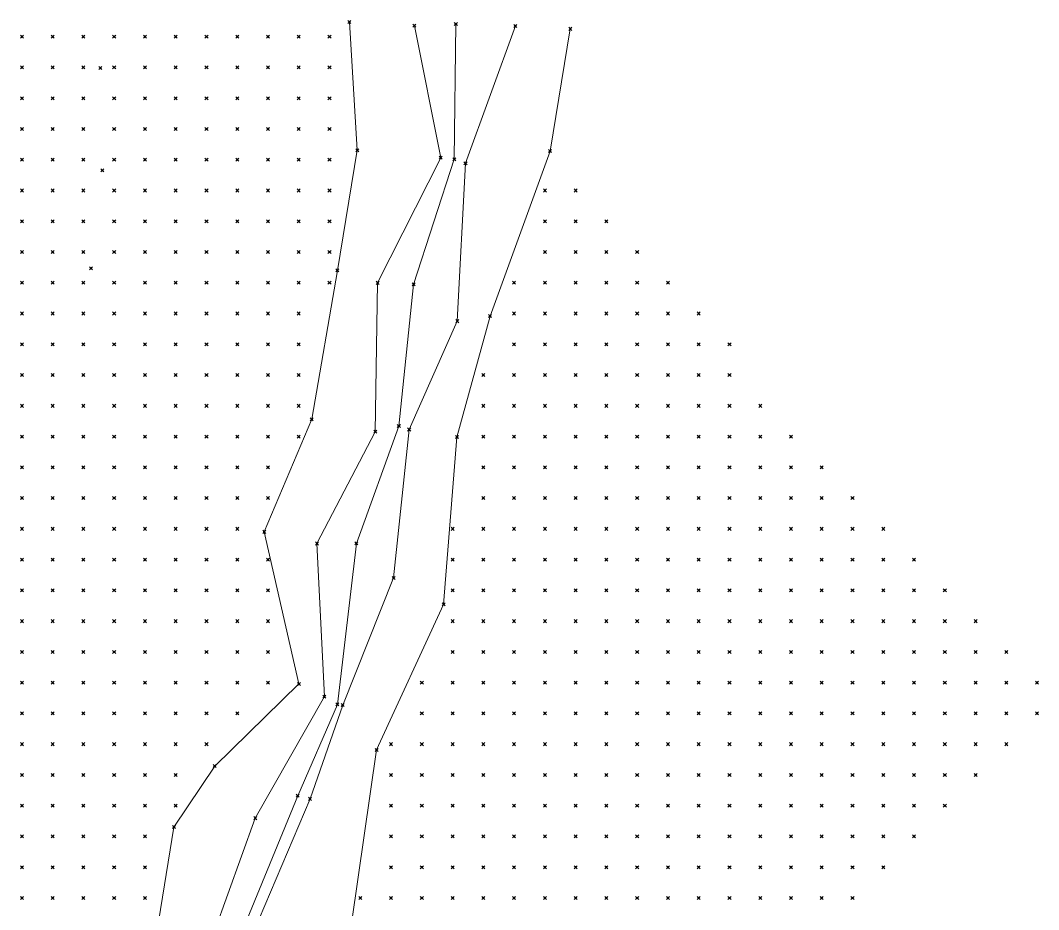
# Model space of a CAD drawing. Header units: metres. Extents: x 441556 to 446409, y 432338 to 461058.
# Drawn here: x 442034.8 to 442134.1, y 459048.5 to 459135.2 of the extents above; entities that cross this region are included whole.
import ezdxf

# ---------------------------------------------------------------- set-up
doc = ezdxf.new("R2010")
doc.units = ezdxf.units.M
doc.header["$MEASUREMENT"] = 0
doc.header["$PDMODE"] = 35
doc.header["$PDSIZE"] = 0.15
for name, color, linetype, lineweight in [('DTM-BRE-RevN_GRP_FIRUL APEI', 2, 'Continuous', 0), ('DTM-BRE-RevN_GRP_RAU', 2, 'Continuous', 0), ('DTM-BRE-RevN_GRP_TALUZ SUS', 2, 'Continuous', 0), ('DTM-NOK-RevN_LIDAR_co_lidar', 91, 'Continuous', 0), ('DTM-NOK-RevN_RTK', 32, 'Continuous', 0)]:
    doc.layers.add(name, color=color, linetype=linetype, lineweight=lineweight)

msp = doc.modelspace()

# ---------------------------------------------------------------- linework, layer by layer
at = {"layer": 'DTM-BRE-RevN_GRP_FIRUL APEI'}
for p, q in [((442077.297, 459134.832, 440.481), (442077.149, 459121.637, 442.104)), ((442077.149, 459121.637, 442.104), (442073.188, 459109.428, 447.731)), ((442073.188, 459109.428, 447.731), (442071.744, 459095.615, 449.763)), ((442071.744, 459095.615, 449.763), (442067.605, 459084.175, 453.602)), ((442067.605, 459084.175, 453.602), (442065.757, 459068.477, 456.562)), ((442065.757, 459068.477, 456.562), (442061.888, 459059.567, 458.846)), ((442061.888, 459059.567, 458.846), (442052.573, 459036.931, 467.435))]:
    msp.add_line(p, q, dxfattribs=at)
at = {"layer": 'DTM-BRE-RevN_GRP_RAU'}
for p, q in [((442073.265, 459134.652, 440.997), (442075.827, 459121.785, 443.219)), ((442083.106, 459134.636, 440.616), (442078.245, 459121.248, 443.177)), ((442075.827, 459121.785, 443.219), (442069.677, 459109.585, 448.388)), ((442078.245, 459121.248, 443.177), (442077.435, 459105.849, 448.266)), ((442069.677, 459109.585, 448.388), (442069.442, 459095.062, 450.755)), ((442077.435, 459105.849, 448.266), (442072.747, 459095.282, 450.402)), ((442072.747, 459095.282, 450.402), (442071.228, 459080.815, 454.575)), ((442069.442, 459095.062, 450.755), (442063.758, 459084.165, 454.457)), ((442063.758, 459084.165, 454.457), (442064.488, 459069.241, 457.127)), ((442071.228, 459080.815, 454.575), (442066.268, 459068.409, 456.825)), ((442064.488, 459069.241, 457.127), (442057.74, 459057.384, 462.775)), ((442066.268, 459068.409, 456.825), (442063.086, 459059.273, 461.005)), ((442063.086, 459059.273, 461.005), (442053.097, 459035.799, 468.561)), ((442057.74, 459057.384, 462.775), (442050.696, 459037.861, 469.284))]:
    msp.add_line(p, q, dxfattribs=at)
at = {"layer": 'DTM-BRE-RevN_GRP_TALUZ SUS'}
for p, q in [((442066.928, 459135.027, 443.149), (442067.691, 459122.504, 446.429)), ((442088.462, 459134.353, 441.034), (442086.486, 459122.435, 444.79)), ((442067.691, 459122.504, 446.429), (442065.749, 459110.8, 450.051)), ((442086.486, 459122.435, 444.79), (442080.635, 459106.347, 449.457)), ((442065.749, 459110.8, 450.051), (442063.256, 459096.281, 452.804)), ((442080.635, 459106.347, 449.457), (442077.411, 459094.541, 452.654)), ((442063.256, 459096.281, 452.804), (442058.617, 459085.307, 457.345)), ((442077.411, 459094.541, 452.654), (442076.108, 459078.232, 457.894)), ((442058.617, 459085.307, 457.345), (442061.997, 459070.474, 458.502)), ((442076.108, 459078.232, 457.894), (442069.569, 459064.038, 460.692)), ((442061.997, 459070.474, 458.502), (442053.794, 459062.459, 464.483)), ((442069.569, 459064.038, 460.692), (442067.165, 459047.327, 467.655)), ((442053.794, 459062.459, 464.483), (442049.816, 459056.522, 467.343)), ((442049.816, 459056.522, 467.343), (442047.677, 459043.371, 470.796))]:
    msp.add_line(p, q, dxfattribs=at)
at = {"layer": 'DTM-NOK-RevN_LIDAR_co_lidar'}
for p in [(442034.993, 459133.585, 451.981), (442037.992, 459133.585, 450.751), (442040.991, 459133.585, 449.72), (442043.991, 459133.585, 448.823), (442046.99, 459133.585, 448.062), (442049.989, 459133.585, 447.376), (442052.989, 459133.585, 446.575), (442055.988, 459133.585, 445.689), (442058.988, 459133.585, 444.867), (442061.987, 459133.585, 444.103), (442064.986, 459133.585, 443.346), (442034.993, 459130.585, 452.356), (442037.992, 459130.585, 451.067), (442040.991, 459130.585, 450.003), (442043.991, 459130.585, 449.194), (442046.99, 459130.585, 448.515), (442049.989, 459130.585, 447.853), (442052.989, 459130.585, 447.109), (442055.988, 459130.585, 446.347), (442058.988, 459130.585, 445.637), (442061.987, 459130.585, 444.944), (442064.986, 459130.585, 444.23), (442034.993, 459127.586, 452.637), (442037.992, 459127.586, 451.431), (442040.991, 459127.586, 450.394), (442043.991, 459127.586, 449.617), (442046.99, 459127.586, 448.966), (442049.989, 459127.586, 448.293), (442052.989, 459127.586, 447.62), (442055.988, 459127.586, 447.013), (442058.988, 459127.586, 446.445), (442061.987, 459127.586, 445.839), (442064.986, 459127.586, 445.111), (442034.993, 459124.587, 453.06), (442037.992, 459124.587, 451.917), (442040.991, 459124.587, 450.892), (442043.991, 459124.587, 450.06), (442046.99, 459124.587, 449.364), (442049.989, 459124.587, 448.734), (442052.989, 459124.587, 448.154), (442055.988, 459124.587, 447.666), (442058.988, 459124.587, 447.209), (442061.987, 459124.587, 446.616), (442064.986, 459124.587, 445.957), (442034.993, 459121.587, 453.634), (442037.992, 459121.587, 452.434), (442040.991, 459121.587, 451.466), (442043.991, 459121.587, 450.635), (442046.99, 459121.587, 449.898), (442049.989, 459121.587, 449.319), (442052.989, 459121.587, 448.842), (442055.988, 459121.587, 448.424), (442058.988, 459121.587, 448.001), (442061.987, 459121.587, 447.406), (442064.986, 459121.587, 446.792), (442034.993, 459118.588, 454.129), (442037.992, 459118.588, 452.959), (442040.991, 459118.588, 452.099), (442043.991, 459118.588, 451.353), (442046.99, 459118.588, 450.632), (442049.989, 459118.588, 450.063), (442052.989, 459118.588, 449.644), (442055.988, 459118.588, 449.296), (442058.988, 459118.588, 448.929), (442061.987, 459118.588, 448.388), (442064.986, 459118.588, 447.681), (442085.982, 459118.588, 445.418), (442088.981, 459118.588, 445.842), (442034.993, 459115.589, 454.658), (442037.992, 459115.589, 453.585), (442040.991, 459115.589, 452.755), (442043.991, 459115.589, 452.084), (442046.99, 459115.589, 451.416), (442049.989, 459115.589, 450.862), (442052.989, 459115.589, 450.466), (442055.988, 459115.589, 450.162), (442058.988, 459115.589, 449.847), (442061.987, 459115.589, 449.332), (442064.986, 459115.589, 448.526), (442085.982, 459115.589, 446.495), (442088.981, 459115.589, 446.884), (442091.98, 459115.589, 447.115), (442034.993, 459112.589, 455.411), (442037.992, 459112.589, 454.303), (442040.991, 459112.589, 453.444), (442043.991, 459112.589, 452.781), (442046.99, 459112.589, 452.16), (442049.989, 459112.589, 451.659), (442052.989, 459112.589, 451.339), (442055.988, 459112.589, 451.077), (442058.988, 459112.589, 450.71), (442061.987, 459112.589, 450.124), (442064.986, 459112.589, 449.2), (442085.982, 459112.589, 447.602), (442088.981, 459112.589, 447.949), (442091.98, 459112.589, 448.043), (442094.98, 459112.589, 448.132), (442034.993, 459109.59, 456.203), (442037.992, 459109.59, 455.115), (442040.991, 459109.59, 454.28), (442043.991, 459109.59, 453.519), (442046.99, 459109.59, 452.901), (442049.989, 459109.59, 452.471), (442052.989, 459109.59, 452.202), (442055.988, 459109.59, 451.995), (442058.988, 459109.59, 451.547), (442061.987, 459109.59, 450.745), (442064.986, 459109.59, 449.657), (442082.982, 459109.59, 448.193), (442085.982, 459109.59, 448.735), (442088.981, 459109.59, 449.055), (442091.98, 459109.59, 449.121), (442094.98, 459109.59, 449.131), (442097.979, 459109.59, 449.087), (442034.993, 459106.591, 456.85), (442037.992, 459106.591, 455.78), (442040.991, 459106.591, 455.125), (442043.991, 459106.591, 454.422), (442046.99, 459106.591, 453.722), (442049.989, 459106.591, 453.286), (442052.989, 459106.591, 453.061), (442055.988, 459106.591, 452.818), (442058.988, 459106.591, 452.335), (442061.987, 459106.591, 451.415), (442082.982, 459106.591, 449.389), (442085.982, 459106.591, 449.925), (442088.981, 459106.591, 450.198), (442091.98, 459106.591, 450.16), (442094.98, 459106.591, 450.203), (442097.979, 459106.591, 450.105), (442100.978, 459106.591, 449.988), (442034.993, 459103.591, 457.884), (442037.992, 459103.591, 456.628), (442040.991, 459103.591, 455.882), (442043.991, 459103.591, 455.23), (442046.99, 459103.591, 454.503), (442049.989, 459103.591, 454.049), (442052.989, 459103.591, 453.846), (442055.988, 459103.591, 453.606), (442058.988, 459103.591, 453.096), (442061.987, 459103.591, 452.167), (442082.982, 459103.591, 450.606), (442085.982, 459103.591, 451.054), (442088.981, 459103.591, 451.312), (442091.98, 459103.591, 451.35), (442094.98, 459103.591, 451.298), (442097.979, 459103.591, 451.035), (442100.978, 459103.591, 451.022), (442103.978, 459103.591, 450.923), (442034.993, 459100.592, 458.262), (442037.992, 459100.592, 457.091), (442040.991, 459100.592, 456.497), (442043.991, 459100.592, 455.931), (442046.99, 459100.592, 455.254), (442049.989, 459100.592, 454.773), (442052.989, 459100.592, 454.594), (442055.988, 459100.592, 454.339), (442058.988, 459100.592, 453.715), (442061.987, 459100.592, 452.66), (442079.983, 459100.592, 451.06), (442082.982, 459100.592, 451.779), (442085.982, 459100.592, 452.132), (442088.981, 459100.592, 452.376), (442091.98, 459100.592, 452.355), (442094.98, 459100.592, 452.262), (442097.979, 459100.592, 451.987), (442100.978, 459100.592, 452.199), (442103.978, 459100.592, 451.994), (442034.993, 459097.593, 459.288), (442037.992, 459097.593, 458.038), (442040.991, 459097.593, 457.302), (442043.991, 459097.593, 456.712), (442046.99, 459097.593, 456.158), (442049.989, 459097.593, 455.746), (442052.989, 459097.593, 455.363), (442055.988, 459097.593, 454.927), (442058.988, 459097.593, 454.195), (442061.987, 459097.593, 452.866), (442079.983, 459097.593, 452.245), (442082.982, 459097.593, 452.805), (442085.982, 459097.593, 453.19), (442088.981, 459097.593, 453.408), (442091.98, 459097.593, 453.454), (442094.98, 459097.593, 453.426), (442097.979, 459097.593, 453.027), (442100.978, 459097.593, 452.741), (442103.978, 459097.593, 452.498), (442106.977, 459097.593, 452.269), (442034.993, 459094.593, 460.076), (442037.992, 459094.593, 459.11), (442040.991, 459094.593, 458.562), (442043.991, 459094.593, 457.928), (442046.99, 459094.593, 457.18), (442049.989, 459094.593, 456.566), (442052.989, 459094.593, 456.12), (442055.988, 459094.593, 455.593), (442058.988, 459094.593, 454.648), (442061.987, 459094.593, 453.204), (442079.983, 459094.593, 453.15), (442082.982, 459094.593, 453.754), (442085.982, 459094.593, 454.213), (442088.981, 459094.593, 454.439), (442091.98, 459094.593, 454.69), (442094.98, 459094.593, 454.785), (442097.979, 459094.593, 454.148), (442100.978, 459094.593, 453.361), (442103.978, 459094.593, 453.415), (442106.977, 459094.593, 453.676), (442109.976, 459094.593, 453.74), (442034.993, 459091.594, 461.452), (442037.992, 459091.594, 460.458), (442040.991, 459091.594, 459.645), (442043.991, 459091.594, 458.718), (442046.99, 459091.594, 457.999), (442049.989, 459091.594, 457.479), (442052.989, 459091.594, 456.926), (442055.988, 459091.594, 456.148), (442058.988, 459091.594, 454.955), (442079.983, 459091.594, 454.031), (442082.982, 459091.594, 454.628), (442085.982, 459091.594, 455.167), (442088.981, 459091.594, 455.499), (442091.98, 459091.594, 455.894), (442094.98, 459091.594, 455.463), (442097.979, 459091.594, 454.799), (442100.978, 459091.594, 454.744), (442103.978, 459091.594, 454.829), (442106.977, 459091.594, 454.779), (442109.976, 459091.594, 454.72), (442112.976, 459091.594, 454.747), (442034.993, 459088.595, 463.046), (442037.992, 459088.595, 461.691), (442040.991, 459088.595, 460.52), (442043.991, 459088.595, 459.673), (442046.99, 459088.595, 459.033), (442049.989, 459088.595, 458.349), (442052.989, 459088.595, 457.614), (442055.988, 459088.595, 456.82), (442058.988, 459088.595, 455.559), (442079.983, 459088.595, 455.04), (442082.982, 459088.595, 455.704), (442085.982, 459088.595, 456.306), (442088.981, 459088.595, 456.855), (442091.98, 459088.595, 456.968), (442094.98, 459088.595, 456.27), (442097.979, 459088.595, 456.062), (442100.978, 459088.595, 456.116), (442103.978, 459088.595, 456.007), (442106.977, 459088.595, 455.849), (442109.976, 459088.595, 455.756), (442112.976, 459088.595, 455.76), (442115.975, 459088.595, 455.857), (442034.993, 459085.595, 464.455), (442037.992, 459085.595, 463.863), (442040.991, 459085.595, 462.395), (442043.991, 459085.595, 460.939), (442046.99, 459085.595, 460.077), (442049.989, 459085.595, 459.308), (442052.989, 459085.595, 458.462), (442055.988, 459085.595, 457.454), (442076.984, 459085.595, 455.126), (442079.983, 459085.595, 456.026), (442082.982, 459085.595, 456.799), (442085.982, 459085.595, 457.515), (442088.981, 459085.595, 458.29), (442091.98, 459085.595, 457.689), (442094.98, 459085.595, 457.254), (442097.979, 459085.595, 457.419), (442100.978, 459085.595, 457.35), (442103.978, 459085.595, 457.138), (442106.977, 459085.595, 456.936), (442109.976, 459085.595, 456.847), (442112.976, 459085.595, 456.892), (442115.975, 459085.595, 456.963), (442118.974, 459085.595, 457.059), (442034.993, 459082.596, 465.208), (442037.992, 459082.596, 464.494), (442040.991, 459082.596, 463.382), (442043.991, 459082.596, 462.006), (442046.99, 459082.596, 460.974), (442049.989, 459082.596, 460.074), (442052.989, 459082.596, 459.104), (442055.988, 459082.596, 458.103), (442058.988, 459082.596, 456.867), (442076.984, 459082.596, 456.16), (442079.983, 459082.596, 457.001), (442082.982, 459082.596, 457.842), (442085.982, 459082.596, 458.76), (442088.981, 459082.596, 458.863), (442091.98, 459082.596, 458.454), (442094.98, 459082.596, 458.73), (442097.979, 459082.596, 458.773), (442100.978, 459082.596, 458.579), (442103.978, 459082.596, 458.376), (442106.977, 459082.596, 458.197), (442109.976, 459082.596, 458.1), (442112.976, 459082.596, 458.126), (442115.975, 459082.596, 458.215), (442118.974, 459082.596, 458.316), (442121.974, 459082.596, 458.476), (442034.993, 459079.597, 466.396), (442037.992, 459079.597, 465.049), (442040.991, 459079.597, 463.951), (442043.991, 459079.597, 462.848), (442046.99, 459079.597, 461.903), (442049.989, 459079.597, 460.967), (442052.989, 459079.597, 459.93), (442055.988, 459079.597, 458.913), (442058.988, 459079.597, 457.803), (442076.984, 459079.597, 457.284), (442079.983, 459079.597, 458.089), (442082.982, 459079.597, 459.103), (442085.982, 459079.597, 459.561), (442088.981, 459079.597, 459.432), (442091.98, 459079.597, 459.883), (442094.98, 459079.597, 460.121), (442097.979, 459079.597, 460.054), (442100.978, 459079.597, 459.82), (442103.978, 459079.597, 459.661), (442106.977, 459079.597, 459.56), (442109.976, 459079.597, 459.485), (442112.976, 459079.597, 459.48), (442115.975, 459079.597, 459.539), (442118.974, 459079.597, 459.64), (442121.974, 459079.597, 459.792), (442124.973, 459079.597, 459.955), (442034.993, 459076.597, 467.482), (442037.992, 459076.597, 465.944), (442040.991, 459076.597, 464.662), (442043.991, 459076.597, 463.588), (442046.99, 459076.597, 462.673), (442049.989, 459076.597, 461.824), (442052.989, 459076.597, 460.802), (442055.988, 459076.597, 459.705), (442058.988, 459076.597, 458.605), (442076.984, 459076.597, 458.275), (442079.983, 459076.597, 459.176), (442082.982, 459076.597, 460.209), (442085.982, 459076.597, 460.809), (442088.981, 459076.597, 461.025), (442091.98, 459076.597, 461.463), (442094.98, 459076.597, 461.479), (442097.979, 459076.597, 461.444), (442100.978, 459076.597, 461.3), (442103.978, 459076.597, 461.114), (442106.977, 459076.597, 460.968), (442109.976, 459076.597, 460.906), (442112.976, 459076.597, 460.903), (442115.975, 459076.597, 460.956), (442118.974, 459076.597, 460.978), (442121.974, 459076.597, 461.031), (442124.973, 459076.597, 461.222), (442127.972, 459076.597, 461.285), (442034.993, 459073.598, 468.308), (442037.992, 459073.598, 466.817), (442040.991, 459073.598, 465.581), (442043.991, 459073.598, 464.572), (442046.99, 459073.598, 463.583), (442049.989, 459073.598, 462.653), (442052.989, 459073.598, 461.71), (442055.988, 459073.598, 460.598), (442058.988, 459073.598, 459.238), (442076.984, 459073.598, 459.306), (442079.983, 459073.598, 460.203), (442082.982, 459073.598, 461.323), (442085.982, 459073.598, 462.06), (442088.981, 459073.598, 462.66), (442091.98, 459073.598, 462.972), (442094.98, 459073.598, 463.051), (442097.979, 459073.598, 462.96), (442100.978, 459073.598, 462.868), (442103.978, 459073.598, 462.649), (442106.977, 459073.598, 462.466), (442109.976, 459073.598, 462.411), (442112.976, 459073.598, 462.399), (442115.975, 459073.598, 462.353), (442118.974, 459073.598, 462.358), (442121.974, 459073.598, 462.404), (442124.973, 459073.598, 462.39), (442127.972, 459073.598, 462.218), (442130.972, 459073.598, 461.91), (442034.993, 459070.599, 469.078), (442037.992, 459070.599, 467.76), (442040.991, 459070.599, 466.734), (442043.991, 459070.599, 465.62), (442046.99, 459070.599, 464.619), (442049.989, 459070.599, 463.646), (442052.989, 459070.599, 462.627), (442055.988, 459070.599, 461.561), (442058.988, 459070.599, 459.816), (442073.984, 459070.599, 459.487), (442076.984, 459070.599, 460.355), (442079.983, 459070.599, 461.43), (442082.982, 459070.599, 462.555), (442085.982, 459070.599, 463.34), (442088.981, 459070.599, 464.11), (442091.98, 459070.599, 464.468), (442094.98, 459070.599, 464.585), (442097.979, 459070.599, 464.621), (442100.978, 459070.599, 464.461), (442103.978, 459070.599, 464.292), (442106.977, 459070.599, 464.079), (442109.976, 459070.599, 463.948), (442112.976, 459070.599, 463.93), (442115.975, 459070.599, 463.883), (442118.974, 459070.599, 463.775), (442121.974, 459070.599, 463.614), (442124.973, 459070.599, 463.297), (442127.972, 459070.599, 462.914), (442130.972, 459070.599, 462.939), (442133.971, 459070.599, 463.386), (442034.993, 459067.599, 469.748), (442037.992, 459067.599, 468.764), (442040.991, 459067.599, 467.723), (442043.991, 459067.599, 466.577), (442046.99, 459067.599, 465.627), (442049.989, 459067.599, 464.563), (442052.989, 459067.599, 463.347), (442055.988, 459067.599, 462.029), (442073.984, 459067.599, 460.556), (442076.984, 459067.599, 461.527), (442079.983, 459067.599, 462.727), (442082.982, 459067.599, 463.968), (442085.982, 459067.599, 464.981), (442088.981, 459067.599, 465.686), (442091.98, 459067.599, 466.026), (442094.98, 459067.599, 466.197), (442097.979, 459067.599, 466.138), (442100.978, 459067.599, 465.972), (442103.978, 459067.599, 465.865), (442106.977, 459067.599, 465.691), (442109.976, 459067.599, 465.618), (442112.976, 459067.599, 465.606), (442115.975, 459067.599, 465.669), (442118.974, 459067.599, 465.508), (442121.974, 459067.599, 464.805), (442124.973, 459067.599, 464.027), (442127.972, 459067.599, 463.839), (442130.972, 459067.599, 464.28), (442133.971, 459067.599, 464.448), (442034.993, 459064.6, 470.569), (442037.992, 459064.6, 469.714), (442040.991, 459064.6, 468.526), (442043.991, 459064.6, 467.403), (442046.99, 459064.6, 466.381), (442049.989, 459064.6, 465.156), (442052.989, 459064.6, 463.829), (442070.985, 459064.6, 460.759), (442073.984, 459064.6, 461.766), (442076.984, 459064.6, 462.753), (442079.983, 459064.6, 464.192), (442082.982, 459064.6, 465.478), (442085.982, 459064.6, 466.534), (442088.981, 459064.6, 467.267), (442091.98, 459064.6, 467.571), (442094.98, 459064.6, 467.706), (442097.979, 459064.6, 467.706), (442100.978, 459064.6, 467.681), (442103.978, 459064.6, 467.562), (442106.977, 459064.6, 467.496), (442109.976, 459064.6, 467.459), (442112.976, 459064.6, 467.157), (442115.975, 459064.6, 466.764), (442118.974, 459064.6, 466.238), (442121.974, 459064.6, 465.423), (442124.973, 459064.6, 464.963), (442127.972, 459064.6, 465.173), (442130.972, 459064.6, 465.366), (442034.993, 459061.6, 471.383), (442037.992, 459061.6, 470.332), (442040.991, 459061.6, 469.13), (442043.991, 459061.6, 468.147), (442046.99, 459061.6, 467.006), (442049.989, 459061.6, 465.659), (442070.985, 459061.6, 462.028), (442073.984, 459061.6, 463.083), (442076.984, 459061.6, 464.103), (442079.983, 459061.6, 465.695), (442082.982, 459061.6, 467.055), (442085.982, 459061.6, 468.017), (442088.981, 459061.6, 468.872), (442091.98, 459061.6, 469.252), (442094.98, 459061.6, 469.414), (442097.979, 459061.6, 469.617), (442100.978, 459061.6, 469.612), (442103.978, 459061.6, 469.356), (442106.977, 459061.6, 469.004), (442109.976, 459061.6, 468.537), (442112.976, 459061.6, 467.855), (442115.975, 459061.6, 467.24), (442118.974, 459061.6, 466.768), (442121.974, 459061.6, 466.392), (442124.973, 459061.6, 466.345), (442127.972, 459061.6, 466.429), (442034.993, 459058.601, 472.02), (442037.992, 459058.601, 470.74), (442040.991, 459058.601, 469.645), (442043.991, 459058.601, 468.953), (442046.99, 459058.601, 467.681), (442049.989, 459058.601, 466.196), (442070.985, 459058.601, 463.284), (442073.984, 459058.601, 464.491), (442076.984, 459058.601, 465.589), (442079.983, 459058.601, 467.04), (442082.982, 459058.601, 468.518), (442085.982, 459058.601, 469.665), (442088.981, 459058.601, 470.691), (442091.98, 459058.601, 471.134), (442094.98, 459058.601, 471.162), (442097.979, 459058.601, 471.084), (442100.978, 459058.601, 470.862), (442103.978, 459058.601, 470.446), (442106.977, 459058.601, 469.846), (442109.976, 459058.601, 469.353), (442112.976, 459058.601, 468.713), (442115.975, 459058.601, 468.252), (442118.974, 459058.601, 468.099), (442121.974, 459058.601, 467.885), (442124.973, 459058.601, 467.708), (442034.993, 459055.602, 472.618), (442037.992, 459055.602, 471.271), (442040.991, 459055.602, 470.255), (442043.991, 459055.602, 469.559), (442046.99, 459055.602, 468.246), (442070.985, 459055.602, 464.581), (442073.984, 459055.602, 466.039), (442076.984, 459055.602, 466.983), (442079.983, 459055.602, 468.492), (442082.982, 459055.602, 469.949), (442085.982, 459055.602, 471.175), (442088.981, 459055.602, 472.1), (442091.98, 459055.602, 472.298), (442094.98, 459055.602, 472.177), (442097.979, 459055.602, 471.956), (442100.978, 459055.602, 471.801), (442103.978, 459055.602, 471.591), (442106.977, 459055.602, 471.199), (442109.976, 459055.602, 470.861), (442112.976, 459055.602, 470.261), (442115.975, 459055.602, 469.798), (442118.974, 459055.602, 469.57), (442121.974, 459055.602, 469.137), (442034.993, 459052.602, 473.189), (442037.992, 459052.602, 471.866), (442040.991, 459052.602, 470.851), (442043.991, 459052.602, 469.921), (442046.99, 459052.602, 468.789), (442070.985, 459052.602, 466.091), (442073.984, 459052.602, 467.485), (442076.984, 459052.602, 468.576), (442079.983, 459052.602, 470.189), (442082.982, 459052.602, 471.601), (442085.982, 459052.602, 472.344), (442088.981, 459052.602, 472.766), (442091.98, 459052.602, 473.39), (442094.98, 459052.602, 473.487), (442097.979, 459052.602, 473.453), (442100.978, 459052.602, 473.47), (442103.978, 459052.602, 473.466), (442106.977, 459052.602, 473.211), (442109.976, 459052.602, 472.442), (442112.976, 459052.602, 471.643), (442115.975, 459052.602, 471.211), (442118.974, 459052.602, 470.836), (442034.993, 459049.603, 473.771), (442037.992, 459049.603, 472.449), (442040.991, 459049.603, 471.368), (442043.991, 459049.603, 470.445), (442046.99, 459049.603, 469.485), (442067.986, 459049.603, 466.067), (442070.985, 459049.603, 467.52), (442073.984, 459049.603, 468.8), (442076.984, 459049.603, 470.483), (442079.983, 459049.603, 471.901), (442082.982, 459049.603, 472.968), (442085.982, 459049.603, 473.201), (442088.981, 459049.603, 474.089), (442091.98, 459049.603, 475.559), (442094.98, 459049.603, 475.796), (442097.979, 459049.603, 475.566), (442100.978, 459049.603, 475.314), (442103.978, 459049.603, 474.971), (442106.977, 459049.603, 474.629), (442109.976, 459049.603, 473.715), (442112.976, 459049.603, 473.005), (442115.975, 459049.603, 472.597)]:
    msp.add_point(p, dxfattribs=at)
at = {"layer": 'DTM-NOK-RevN_RTK'}
for p in [(442066.928, 459135.027, 443.149), (442077.297, 459134.832, 440.481), (442073.265, 459134.652, 440.997), (442083.106, 459134.636, 440.616), (442088.462, 459134.353, 441.034), (442042.65, 459130.523, 449.871), (442067.691, 459122.504, 446.429), (442086.486, 459122.435, 444.79), (442075.827, 459121.785, 443.219), (442077.149, 459121.637, 442.104), (442078.245, 459121.248, 443.177), (442042.83, 459120.542, 451.647), (442041.739, 459111.009, 454.426), (442065.749, 459110.8, 450.051), (442069.677, 459109.585, 448.388), (442073.188, 459109.428, 447.731), (442080.635, 459106.347, 449.457), (442077.435, 459105.849, 448.266), (442063.256, 459096.281, 452.804), (442071.744, 459095.615, 449.763), (442072.747, 459095.282, 450.402), (442069.442, 459095.062, 450.755), (442077.411, 459094.541, 452.654), (442058.617, 459085.307, 457.345), (442063.758, 459084.165, 454.457), (442067.605, 459084.175, 453.602), (442071.228, 459080.815, 454.575), (442076.108, 459078.232, 457.894), (442061.997, 459070.474, 458.502), (442064.488, 459069.241, 457.127), (442065.757, 459068.477, 456.562), (442066.268, 459068.409, 456.825), (442069.569, 459064.038, 460.692), (442053.794, 459062.459, 464.483), (442061.888, 459059.567, 458.846), (442063.086, 459059.273, 461.005), (442057.74, 459057.384, 462.775), (442049.816, 459056.522, 467.343)]:
    msp.add_point(p, dxfattribs=at)

doc.saveas('drawing.dxf')
